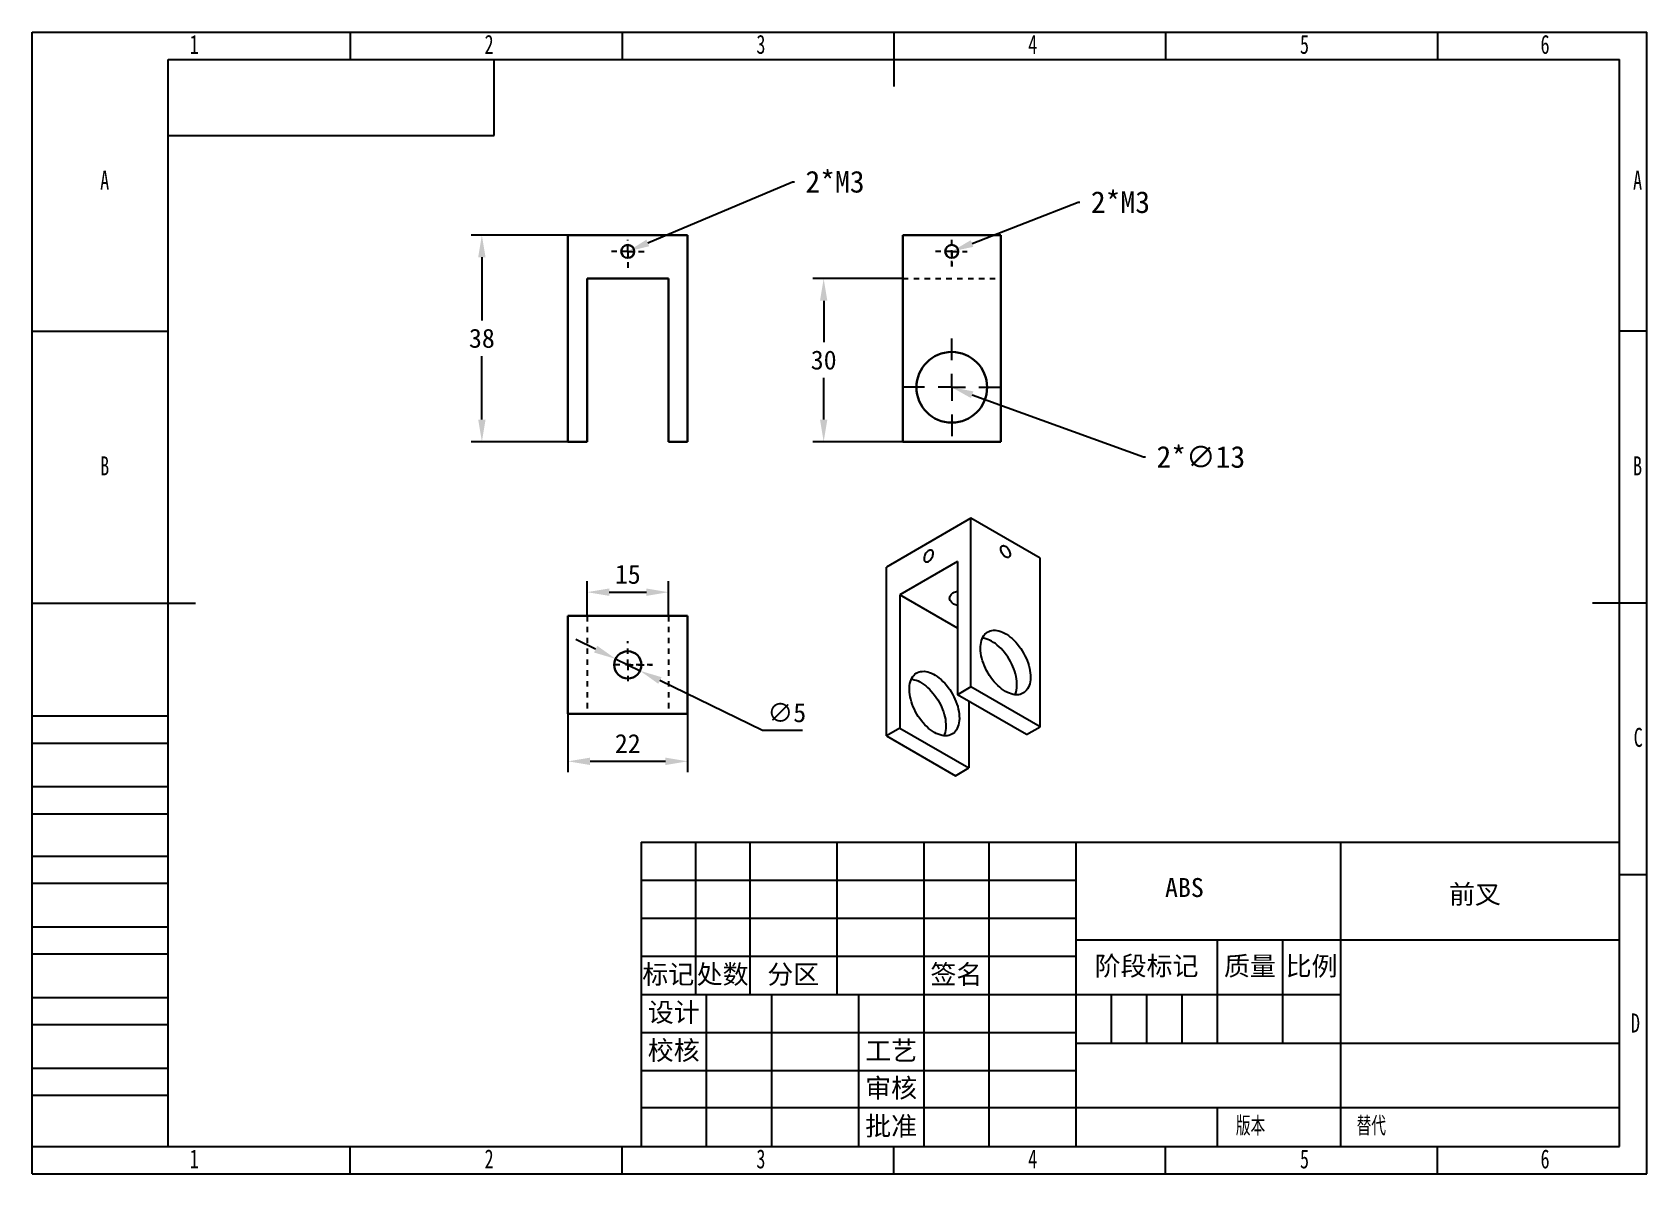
# Model space of a CAD drawing. Header units: millimetres. Extents: x 0 to 297, y 0 to 210.
import ezdxf
from ezdxf import colors
from ezdxf.entities.mleader import LeaderData, LeaderLine
from ezdxf.math import Vec2, Vec3

# ---------------------------------------------------------------- set-up
doc = ezdxf.new("R2010")
doc.units = ezdxf.units.MM
doc.header["$PDSIZE"] = -1
doc.linetypes.add('JIS_02_1.0', pattern=[2, 1, -1])
doc.layers.add('图框', color=7, linetype='Continuous')
doc.layers.add('粗实线层', color=7, linetype='Continuous', lineweight=25)
doc.styles.add('SLDTEXTSTYLE0', font='TXT', dxfattribs={"width": 0.7, "bigfont": 'bigfont'})
doc.styles.add('SLDTEXTSTYLE5', font='TXT', dxfattribs={"width": 0.7})
doc.dimstyles.new('ISO-25', dxfattribs={"dimtxt": 2.5, "dimasz": 2.5, "dimexe": 1.25, "dimexo": 0.625, "dimtad": 1, "dimtxsty": 'Standard', "dimcen": 2.5, "dimadec": 0, "dimazin": 0, "dimtfac": 1, "dimtmove": 0, "dimatfit": 3, "dimfxl": 1, "dimarcsym": 0})

# ---------------------------------------------------------------- blocks, each defined once
blk = doc.blocks.new('SW_CENTERMARKSYMBOL_2')
at = {"layer": '图框', "color": 0}
for p, q in [((0, 5), (0, 9)), ((-5, 0), (-9, 0)), ((0, 0), (-2.5, 0)), ((0, 0), (0, 2.5)), ((0, 0), (0, -2.5)), ((0, 0), (2.5, 0)), ((5, 0), (9, 0)), ((0, -5), (0, -9))]:
    blk.add_line(p, q, dxfattribs=at)
blk = doc.blocks.new('*D11')
at = {"color": 0, "lineweight": -2, "transparency": 16777216}
for p, q in [((98.55, 172.68), (80.71, 172.68)), ((82.71, 168.6), (82.71, 156.96)), ((82.71, 138.76), (82.71, 150.41)), ((98.55, 134.68), (80.71, 134.68))]:
    blk.add_line(p, q, dxfattribs=at)
at = {"color": 0, "transparency": 16777216}
for points in [[(82.03, 168.6), (83.39, 168.6), (82.71, 172.68)], [(82.03, 138.76), (83.39, 138.76), (82.71, 134.68)]]:
    blk.add_solid(points, dxfattribs=at)
at = {"layer": 'Defpoints', "color": 0, "transparency": 16777216}
for p in [(98.55, 172.68), (82.71, 134.68), (98.55, 134.68)]:
    blk.add_point(p, dxfattribs=at)
at = {"color": 0, "transparency": 16777216, "insert": (82.71, 153.68), "char_height": 3.5, "attachment_point": 5}
blk.add_mtext('38', dxfattribs=at)
blk = doc.blocks.new('*D13')
at = {"color": 0, "lineweight": -2, "transparency": 16777216}
for p, q in [((103.64, 96.51), (99.97, 98.29)), ((107.31, 94.72), (111.8, 92.53)), ((134.36, 81.53), (115.47, 90.74)), ((141.71, 81.53), (134.36, 81.53))]:
    blk.add_line(p, q, dxfattribs=at)
at = {"color": 0, "transparency": 16777216}
for points in [[(103.94, 97.12), (103.34, 95.89), (107.31, 94.72)], [(115.77, 91.35), (115.17, 90.13), (111.8, 92.53)]]:
    blk.add_solid(points, dxfattribs=at)
at = {"layer": 'Defpoints', "color": 0, "transparency": 16777216}
for p in [(107.31, 94.72), (111.8, 92.53)]:
    blk.add_point(p, dxfattribs=at)
at = {"color": 0, "transparency": 16777216, "insert": (138.8, 84.8), "char_height": 3.5, "attachment_point": 5}
blk.add_mtext('∅5', dxfattribs=at)
blk = doc.blocks.new('*D14')
at = {"color": 0, "lineweight": -2, "transparency": 16777216}
for p, q in [((102.05, 102.62), (102.05, 108.99)), ((106.13, 106.99), (112.97, 106.99)), ((117.05, 102.62), (117.05, 108.99))]:
    blk.add_line(p, q, dxfattribs=at)
at = {"color": 0, "transparency": 16777216}
for points in [[(106.13, 107.67), (106.13, 106.31), (102.05, 106.99)], [(112.97, 107.67), (112.97, 106.31), (117.05, 106.99)]]:
    blk.add_solid(points, dxfattribs=at)
at = {"layer": 'Defpoints', "color": 0, "transparency": 16777216}
for p in [(117.05, 106.99), (102.05, 102.62), (117.05, 102.62)]:
    blk.add_point(p, dxfattribs=at)
at = {"color": 0, "transparency": 16777216, "insert": (109.55, 110.26), "char_height": 3.5, "attachment_point": 5}
blk.add_mtext('15', dxfattribs=at)
blk = doc.blocks.new('*D15')
at = {"color": 0, "lineweight": -2, "transparency": 16777216}
for p, q in [((98.55, 84.62), (98.55, 73.87)), ((120.55, 84.62), (120.55, 73.87)), ((102.63, 75.87), (116.47, 75.87))]:
    blk.add_line(p, q, dxfattribs=at)
at = {"color": 0, "transparency": 16777216}
for points in [[(102.63, 76.55), (102.63, 75.19), (98.55, 75.87)], [(116.47, 76.55), (116.47, 75.19), (120.55, 75.87)]]:
    blk.add_solid(points, dxfattribs=at)
at = {"layer": 'Defpoints', "color": 0, "transparency": 16777216}
for p in [(98.55, 84.62), (120.55, 84.62), (120.55, 75.87)]:
    blk.add_point(p, dxfattribs=at)
at = {"color": 0, "transparency": 16777216, "insert": (109.55, 79.14), "char_height": 3.5, "attachment_point": 5}
blk.add_mtext('22', dxfattribs=at)
blk = doc.blocks.new('*D16')
at = {"color": 0, "lineweight": -2, "transparency": 16777216}
for p, q in [((160.15, 164.68), (143.59, 164.68)), ((145.59, 160.6), (145.59, 152.96)), ((145.59, 138.76), (145.59, 146.41)), ((160.15, 134.68), (143.59, 134.68))]:
    blk.add_line(p, q, dxfattribs=at)
at = {"color": 0, "transparency": 16777216}
for points in [[(144.91, 160.6), (146.27, 160.6), (145.59, 164.68)], [(144.91, 138.76), (146.27, 138.76), (145.59, 134.68)]]:
    blk.add_solid(points, dxfattribs=at)
at = {"layer": 'Defpoints', "color": 0, "transparency": 16777216}
for p in [(160.15, 164.68), (145.59, 134.68), (160.15, 134.68)]:
    blk.add_point(p, dxfattribs=at)
at = {"color": 0, "transparency": 16777216, "insert": (145.59, 149.68), "char_height": 3.5, "attachment_point": 5}
blk.add_mtext('30', dxfattribs=at)

msp = doc.modelspace()

# ---------------------------------------------------------------- linework, layer by layer
at = {"color": 7, "linetype": 'Continuous', "lineweight": 30}
for p, q in [((98.55, 134.68), (98.55, 172.68)), ((120.55, 172.68), (98.55, 172.68)), ((120.55, 134.68), (120.55, 172.68)), ((160.15, 134.68), (160.15, 172.68)), ((178.15, 172.68), (160.15, 172.68)), ((178.15, 134.68), (178.15, 172.68)), ((117.05, 164.68), (102.05, 164.68)), ((102.05, 164.68), (102.05, 134.68)), ((117.05, 164.68), (117.05, 134.68)), ((102.05, 134.68), (98.55, 134.68)), ((120.55, 134.68), (117.05, 134.68)), ((178.15, 134.68), (160.15, 134.68)), ((98.55, 102.62), (120.55, 102.62)), ((98.55, 84.62), (98.55, 102.62)), ((120.55, 102.62), (120.55, 84.62)), ((120.55, 84.62), (98.55, 84.62))]:
    msp.add_line(p, q, dxfattribs=at)
at = {"linetype": 'JIS_02_1.0'}
for p, q in [((109.55, 169.68), (105.64, 169.68)), ((109.55, 169.68), (109.55, 171.79)), ((109.55, 169.68), (112.86, 169.68)), ((109.55, 169.68), (109.55, 166.4)), ((169.15, 169.68), (166.08, 169.68)), ((169.15, 166.93), (169.15, 171.79)), ((169.15, 169.68), (172, 169.68)), ((169.15, 169.68), (169.15, 166.93)), ((160.15, 164.68), (178.15, 164.68)), ((102.05, 102.62), (102.05, 84.62)), ((117.05, 102.62), (117.05, 84.62)), ((109.55, 93.62), (109.55, 97.96)), ((114.11, 93.62), (106.19, 93.62)), ((109.55, 93.62), (114.11, 93.62)), ((109.55, 93.62), (109.55, 89.67))]:
    msp.add_line(p, q, dxfattribs=at)
at = {"color": 7, "linetype": 'Continuous', "lineweight": 25}
for p, q in [((172.67, 120.58), (157.12, 111.6)), ((172.67, 89.56), (172.67, 120.58)), ((185.4, 113.24), (172.67, 120.58)), ((185.4, 82.21), (185.4, 113.24)), ((157.12, 80.58), (157.12, 111.6)), ((170.2, 112.62), (159.59, 106.5)), ((170.2, 112.62), (170.2, 88.13)), ((159.59, 106.5), (159.59, 82)), ((170.2, 100.38), (159.59, 106.5)), ((172.67, 89.56), (170.2, 88.13)), ((185.4, 82.21), (172.67, 89.56)), ((182.92, 80.78), (170.2, 88.13)), ((172.32, 86.9), (172.32, 74.66)), ((159.59, 82), (157.12, 80.58)), ((157.12, 80.58), (169.84, 73.23)), ((159.59, 82), (172.32, 74.66)), ((182.92, 80.78), (185.4, 82.21)), ((169.84, 73.23), (172.32, 74.66))]:
    msp.add_line(p, q, dxfattribs=at)
at = {"color": 7, "linetype": 'Continuous', "lineweight": 25, "flags": 128}
for points in [[(164.89, 112.66), (165.04, 112.77), (165.19, 112.9), (165.33, 113.05), (165.45, 113.23), (165.56, 113.42), (165.64, 113.61), (165.7, 113.81), (165.73, 114), (165.74, 114.18), (165.72, 114.34), (165.67, 114.48), (165.6, 114.59), (165.51, 114.68), (165.39, 114.73), (165.26, 114.74), (165.12, 114.72), (164.97, 114.66), (164.82, 114.58), (164.67, 114.46), (164.53, 114.31), (164.39, 114.15), (164.28, 113.97), (164.19, 113.78), (164.11, 113.58), (164.07, 113.38), (164.05, 113.2), (164.05, 113.03), (164.09, 112.88), (164.15, 112.75), (164.23, 112.65), (164.34, 112.58), (164.46, 112.55), (164.6, 112.55), (164.74, 112.59), (164.89, 112.66)], [(179.04, 113.48), (178.88, 113.58), (178.74, 113.72), (178.6, 113.87), (178.48, 114.05), (178.37, 114.23), (178.29, 114.43), (178.23, 114.62), (178.19, 114.81), (178.19, 114.99), (178.21, 115.16), (178.26, 115.3), (178.33, 115.41), (178.42, 115.49), (178.54, 115.54), (178.67, 115.56), (178.81, 115.54), (178.96, 115.48), (179.11, 115.39), (179.26, 115.28), (179.4, 115.13), (179.53, 114.97), (179.65, 114.78), (179.74, 114.59), (179.82, 114.4), (179.86, 114.2), (179.88, 114.02), (179.88, 113.84), (179.84, 113.69), (179.78, 113.57), (179.7, 113.47), (179.59, 113.4), (179.47, 113.37), (179.33, 113.37), (179.19, 113.41), (179.04, 113.48)], [(169.49, 104.87), (169.28, 105), (169.11, 105.15), (168.96, 105.31), (168.86, 105.49), (168.79, 105.66), (168.76, 105.84), (168.77, 106.02), (168.82, 106.2), (168.91, 106.38), (169.03, 106.54), (169.19, 106.7), (169.38, 106.84), (169.6, 106.97), (169.85, 107.08), (170.12, 107.17), (170.2, 107.19)], [(179.04, 88.74), (178.68, 88.96), (178.33, 89.21), (177.98, 89.49), (177.63, 89.8), (177.3, 90.14), (176.97, 90.5), (176.66, 90.87), (176.36, 91.27), (176.08, 91.69), (175.82, 92.12), (175.57, 92.56), (175.35, 93.01), (175.15, 93.46), (174.97, 93.92), (174.82, 94.38), (174.69, 94.84), (174.58, 95.29), (174.51, 95.74), (174.46, 96.17), (174.44, 96.6), (174.45, 97), (174.48, 97.39), (174.54, 97.76), (174.63, 98.11), (174.75, 98.43), (174.89, 98.73), (175.06, 99), (175.25, 99.24), (175.46, 99.44), (175.69, 99.62), (175.95, 99.76), (176.22, 99.87), (176.51, 99.94), (176.81, 99.98), (177.13, 99.98), (177.46, 99.94), (177.8, 99.87), (178.15, 99.77), (178.5, 99.63), (178.86, 99.45), (179.21, 99.25), (179.57, 99.01), (179.92, 98.74), (180.27, 98.45), (180.61, 98.13), (180.94, 97.78), (181.26, 97.41), (181.56, 97.02), (181.85, 96.62), (182.12, 96.19), (182.38, 95.76), (182.61, 95.31), (182.83, 94.86), (183.02, 94.4), (183.18, 93.94), (183.32, 93.48), (183.44, 93.03), (183.53, 92.58), (183.59, 92.14), (183.62, 91.71), (183.63, 91.29), (183.61, 90.89), (183.56, 90.51), (183.49, 90.15), (183.38, 89.82), (183.26, 89.51), (183.1, 89.23), (182.92, 88.97), (182.72, 88.75), (182.5, 88.56), (182.25, 88.4), (181.99, 88.28), (181.71, 88.19), (181.41, 88.13), (181.1, 88.11), (180.77, 88.13), (180.44, 88.18), (180.1, 88.27), (179.75, 88.39), (179.39, 88.55), (179.04, 88.74)], [(180.8, 88.13), (180.88, 88.31), (180.99, 88.64), (181.07, 88.99), (181.13, 89.37), (181.15, 89.76), (181.15, 90.17), (181.13, 90.6), (181.07, 91.04), (180.99, 91.49), (180.88, 91.94), (180.74, 92.4), (180.58, 92.86), (180.4, 93.32), (180.19, 93.77), (179.96, 94.22), (179.71, 94.66), (179.45, 95.08), (179.16, 95.49), (178.86, 95.89), (178.54, 96.26), (178.22, 96.61), (177.88, 96.94), (177.53, 97.24), (177.18, 97.52), (176.83, 97.76), (176.47, 97.98), (176.12, 98.16), (175.76, 98.31), (175.41, 98.42), (175.07, 98.5), (174.79, 98.54)], [(165.95, 81.19), (165.6, 81.41), (165.24, 81.66), (164.89, 81.94), (164.55, 82.25), (164.22, 82.59), (163.89, 82.94), (163.58, 83.32), (163.28, 83.72), (163, 84.14), (162.74, 84.56), (162.49, 85), (162.27, 85.45), (162.07, 85.91), (161.89, 86.37), (161.73, 86.83), (161.61, 87.29), (161.5, 87.74), (161.43, 88.19), (161.38, 88.62), (161.36, 89.05), (161.37, 89.45), (161.4, 89.84), (161.46, 90.21), (161.55, 90.56), (161.67, 90.88), (161.81, 91.18), (161.97, 91.45), (162.16, 91.69), (162.38, 91.89), (162.61, 92.07), (162.87, 92.21), (163.14, 92.32), (163.43, 92.39), (163.73, 92.42), (164.05, 92.43), (164.38, 92.39), (164.72, 92.32), (165.07, 92.21), (165.42, 92.08), (165.78, 91.9), (166.13, 91.7), (166.49, 91.46), (166.84, 91.19), (167.19, 90.9), (167.53, 90.58), (167.86, 90.23), (168.17, 89.86), (168.48, 89.47), (168.77, 89.07), (169.04, 88.64), (169.3, 88.21), (169.53, 87.76), (169.74, 87.31), (169.93, 86.85), (170.1, 86.39), (170.24, 85.93), (170.36, 85.48), (170.45, 85.03), (170.51, 84.58), (170.54, 84.16), (170.55, 83.74), (170.53, 83.34), (170.48, 82.96), (170.4, 82.6), (170.3, 82.27), (170.17, 81.96), (170.02, 81.67), (169.84, 81.42), (169.64, 81.2), (169.42, 81.01), (169.17, 80.85), (168.91, 80.72), (168.63, 80.63), (168.33, 80.58), (168.02, 80.56), (167.69, 80.58), (167.36, 80.63), (167.01, 80.72), (166.66, 80.84), (166.31, 81), (165.95, 81.19)], [(161.71, 90.99), (161.91, 90.96), (162.25, 90.89), (162.59, 90.79), (162.95, 90.65), (163.3, 90.47), (163.66, 90.27), (164.01, 90.03), (164.36, 89.76), (164.71, 89.47), (165.05, 89.15), (165.38, 88.8), (165.7, 88.43), (166, 88.04), (166.29, 87.64), (166.57, 87.21), (166.82, 86.78), (167.06, 86.33), (167.27, 85.88), (167.46, 85.42), (167.63, 84.96), (167.77, 84.5), (167.88, 84.05), (167.97, 83.6), (168.03, 83.16), (168.07, 82.73), (168.07, 82.31), (168.05, 81.91), (168.01, 81.53), (167.93, 81.17), (167.83, 80.84), (167.72, 80.58)]]:
    msp.add_lwpolyline(points, dxfattribs=at)
at = {"color": 7, "linetype": 'Continuous', "lineweight": 30}
for centre, radius in [((109.55, 169.68), 1.2), ((169.15, 169.68), 1.2), ((169.15, 144.68), 6.5), ((109.55, 93.62), 2.5)]:
    msp.add_circle(centre, radius, dxfattribs=at)
at = {"color": 7, "linetype": 'Continuous', "lineweight": 25}
msp.add_arc((170.96, 107.47), 2.99, 240.6143, 255.2895, dxfattribs=at)
at = {"layer": '图框'}
for p, q in [((0, 0), (0, 210)), ((0, 210), (297, 210)), ((58.5, 210), (58.5, 205)), ((108.5, 210), (108.5, 205)), ((208.5, 210), (208.5, 205)), ((258.5, 210), (258.5, 205)), ((297, 0), (297, 210)), ((0, 155), (25, 155)), ((297, 155), (292, 155)), ((0, 84.22), (25, 84.22)), ((0, 79.22), (25, 79.22)), ((0, 71.22), (25, 71.22)), ((0, 66.22), (25, 66.22)), ((0, 58.43), (25, 58.43)), ((112, 54), (192, 54)), ((297, 55), (292, 55)), ((0, 53.43), (25, 53.43)), ((0, 45.43), (25, 45.43)), ((112, 47), (192, 47)), ((0, 40.43), (25, 40.43)), ((198.5, 33), (198.5, 24)), ((205, 33), (205, 24)), ((211.5, 33), (211.5, 24)), ((0, 32.43), (25, 32.43)), ((0, 27.43), (25, 27.43)), ((0, 19.43), (25, 19.43)), ((0, 14.43), (25, 14.43)), ((0, 5), (25, 5)), ((58.5, 0), (58.5, 5)), ((108.5, 0), (108.5, 5)), ((208.5, 0), (208.5, 5)), ((258.5, 0), (258.5, 5)), ((0, 0), (297, 0))]:
    msp.add_line(p, q, dxfattribs=at)
at = {"layer": '图框', "lineweight": 25}
for p, q in [((158.5, 210), (158.5, 200)), ((0, 105), (30, 105)), ((297, 105), (287, 105)), ((112, 61), (112, 5)), ((112, 61), (292, 61)), ((122, 61), (122, 33)), ((132, 61), (132, 33)), ((148, 61), (148, 33)), ((164, 61), (164, 5)), ((176, 61), (176, 5)), ((191.97, 61.05), (192, 5)), ((240.69, 61), (240.69, 5)), ((191.98, 43.05), (291.98, 43.05)), ((218, 43.07), (218, 24.07)), ((230, 43), (230, 24)), ((112, 40), (192, 40)), ((112, 33), (192, 33)), ((124, 33), (124, 5)), ((136, 33), (136, 5)), ((152, 33), (152, 5)), ((192.02, 33), (240.69, 33)), ((112, 26), (192, 26)), ((192, 24), (292, 24)), ((112, 19), (192, 19)), ((112, 12.17), (192, 12.17)), ((192, 12.17), (292, 12.17)), ((218, 12.17), (218, 5)), ((25, 5), (292, 5)), ((158.5, 0), (158.5, 5))]:
    msp.add_line(p, q, dxfattribs=at)
at = {"layer": '图框', "linetype": 'Continuous', "lineweight": 25}
for p, q in [((25, 5), (25, 205)), ((25, 205), (292, 205)), ((292, 5), (292, 205))]:
    msp.add_line(p, q, dxfattribs=at)
at = {"layer": '粗实线层'}
for p, q in [((85, 191), (85, 205)), ((25, 191), (85, 191))]:
    msp.add_line(p, q, dxfattribs=at)

# ---------------------------------------------------------------- block references
at = {"layer": '图框', "lineweight": 30}
msp.add_blockref('SW_CENTERMARKSYMBOL_2', (169.15, 144.68), dxfattribs=at)

# ---------------------------------------------------------------- texts
at = {"char_height": 3.5}
for s, width, heights, insert, attachment_point in [('ABS', 32.2585, [6.79], (208.38, 54.4), 1), ('{\\fSimSun|b0|i0|c134|p2;前叉}', 51.288, [0], (260.63, 53.17), 1), ('{\\fSimSun|b0|i0|c134|p2;标记}', 10, [0], (117, 36.5), 5), ('{\\fSimSun|b0|i0|c134|p2;处数}', 10, [0], (127, 36.5), 5), ('{\\fSimSun|b0|i0|c134|p2;分区}', 16, [0], (140, 36.5), 5), ('{\\fSimSun|b0|i0|c134|p2;签名}', 12, [0], (170, 36.5), 5), ('{\\fSimSun|b0|i0|c134|p2;阶段标记}', 26.0201, [0], (204.99, 38.03), 5), ('{\\fSimSun|b0|i0|c134|p2;质量}', 12, [0], (224, 38.03), 5), ('{\\fSimSun|b0|i0|c134|p2;比例}', 10.6919, [0], (235.35, 38), 5), ('{\\fSimSun|b0|i0|c134|p2;设计}', 12, [0], (118, 29.5), 5), ('{\\fSimSun|b0|i0|c134|p2;校核}', 12, [0], (118, 22.5), 5), ('{\\fSimSun|b0|i0|c134|p2;工艺}', 12, [0], (158, 22.5), 5), ('{\\fSimSun|b0|i0|c134|p2;审核}', 12, [0], (158, 15.58), 5), ('{\\fSimSun|b0|i0|c134|p2;批准}', 12, [0], (158, 8.58), 5)]:
    msp.add_mtext_dynamic_manual_height_columns(s, width=width, gutter_width=17.5, heights=heights, dxfattribs=dict(at, insert=insert, attachment_point=attachment_point))
at = {"layer": '图框', "char_height": 3.5}
for s, insert, attachment_point, style in [('1', (29.79, 209.53), 2, 'SLDTEXTSTYLE5'), ('2', (84.04, 209.53), 2, 'SLDTEXTSTYLE5'), ('3', (134.04, 209.53), 2, 'SLDTEXTSTYLE5'), ('4', (184.04, 209.53), 2, 'SLDTEXTSTYLE5'), ('5', (234.04, 209.53), 2, 'SLDTEXTSTYLE5'), ('6', (278.3, 209.53), 2, 'SLDTEXTSTYLE5'), ('A', (13.32, 184.53), 2, 'SLDTEXTSTYLE5'), ('A', (295.32, 184.53), 2, 'SLDTEXTSTYLE5'), ('B', (13.32, 131.98), 2, 'SLDTEXTSTYLE5'), ('B', (295.32, 131.98), 2, 'SLDTEXTSTYLE5'), ('C', (295.43, 82.03), 2, 'SLDTEXTSTYLE5'), ('D', (294.93, 29.48), 2, 'SLDTEXTSTYLE5'), ('版本', (224.12, 10.53), 2, 'SLDTEXTSTYLE0'), ('替代', (243.64, 10.53), 1, 'SLDTEXTSTYLE0'), ('1', (29.79, 4.48), 2, 'SLDTEXTSTYLE5'), ('2', (84.04, 4.48), 2, 'SLDTEXTSTYLE5'), ('3', (134.04, 4.48), 2, 'SLDTEXTSTYLE5'), ('4', (184.04, 4.48), 2, 'SLDTEXTSTYLE5'), ('5', (234.04, 4.48), 2, 'SLDTEXTSTYLE5'), ('6', (278.3, 4.48), 2, 'SLDTEXTSTYLE5')]:
    msp.add_mtext(s, dxfattribs=dict(at, insert=insert, attachment_point=attachment_point, style=style))

# ---------------------------------------------------------------- dimensions: what is measured, and where the dimension line sits
for base, p1, p2, picture, middle in [((82.71, 134.68), (98.55, 172.68), (98.55, 134.68), '*D11', (82.71, 153.68)), ((145.59, 134.68), (160.15, 164.68), (160.15, 134.68), '*D16', (145.59, 149.68))]:
    dim = msp.add_linear_dim(base=base, p1=p1, p2=p2, angle=90, dimstyle='ISO-25', override={"dimtxt": 3.5, "dimasz": 4.08, "dimexe": 2, "dimexo": 0, "dimgap": 1.524, "dimtih": 1, "dimtoh": 1, "dimdec": 0, "dimzin": 0, "dimdsep": 46, "dimadec": 2, "dimtdec": 0, "dimtzin": 0})
    dim.commit()
    dim.dimension.update_dxf_attribs({"geometry": picture, "text_midpoint": middle})
for base, p1, p2, picture, middle in [((117.05, 106.99), (102.05, 102.62), (117.05, 102.62), '*D14', (109.55, 110.26)), ((120.55, 75.87), (98.55, 84.62), (120.55, 84.62), '*D15', (109.55, 79.14))]:
    dim = msp.add_linear_dim(base=base, p1=p1, p2=p2, dimstyle='ISO-25', override={"dimtxt": 3.5, "dimasz": 4.08, "dimexe": 2, "dimexo": 0, "dimgap": 1.524, "dimtih": 1, "dimtoh": 1, "dimdec": 0, "dimzin": 0, "dimdsep": 46, "dimadec": 2, "dimtdec": 0, "dimtzin": 0})
    dim.commit()
    dim.dimension.update_dxf_attribs({"geometry": picture, "text_midpoint": middle})
dim = msp.add_diameter_dim_2p(p1=(107.31, 94.72), p2=(111.8, 92.53), dimstyle='ISO-25', override={"dimtxt": 3.5, "dimasz": 4.08, "dimexe": 2, "dimexo": 0, "dimgap": 1.524, "dimtih": 1, "dimtoh": 1, "dimdec": 0, "dimzin": 0, "dimdsep": 46, "dimadec": 2, "dimtdec": 0, "dimtzin": 0})
dim.commit()
dim.dimension.update_dxf_attribs({"geometry": '*D13', "text_midpoint": (138.8, 81.53), "dimtype": 163})

# ---------------------------------------------------------------- leaders
ml = msp.add_multileader_mtext('Standard')
ml.set_content('2*M3', color=256)
ml.set_leader_properties()
ml.build(insert=Vec2(0, 0))
ml.multileader.update_dxf_attribs({"text_right_attachment_type": 6, "dogleg_length": 0.36})
ctx = ml.context
ctx.base_point, ctx.plane_origin = Vec3(140.23, 182.51), Vec3(109.55, 169.68)
ctx.right_attachment = 6
notes = []
notes.append((ctx, [(0, (1, 1, 0), (139.87, 182.51), (1, 0), 0.36, [(0, [(109.55, 169.68)], 0, [])])]))
ctx.mtext.insert, ctx.mtext.flow_direction = Vec3(142.23, 184.51), 5
ml = msp.add_multileader_mtext('Standard')
ml.set_content('2*M3', color=256)
ml.set_leader_properties()
ml.build(insert=Vec2(0, 0))
ml.multileader.update_dxf_attribs({"text_right_attachment_type": 6, "dogleg_length": 0.36})
ctx = ml.context
ctx.base_point, ctx.plane_origin = Vec3(192.74, 178.75), Vec3(169.15, 169.68)
ctx.right_attachment = 6
notes.append((ctx, [(0, (1, 1, 0), (192.38, 178.75), (1, 0), 0.36, [(0, [(169.15, 169.68)], 0, [])])]))
ctx.mtext.insert, ctx.mtext.flow_direction = Vec3(194.74, 180.75), 5
ml = msp.add_multileader_mtext('Standard')
ml.set_content('{\\C256;2*∅13}', color=256)
ml.set_leader_properties()
ml.build(insert=Vec2(0, 0))
ml.multileader.update_dxf_attribs({"text_right_attachment_type": 6, "dogleg_length": 0.36})
ctx = ml.context
ctx.base_point, ctx.plane_origin = Vec3(204.81, 131.88), Vec3(169.15, 144.68)
ctx.right_attachment = 6
notes.append((ctx, [(0, (1, 1, 0), (204.45, 131.88), (1, 0), 0.36, [(0, [(169.15, 144.68)], 0, [])])]))
ctx.mtext.insert, ctx.mtext.flow_direction = Vec3(206.81, 133.88), 5
for ctx, leaders in notes:
    for number, flags, end, landing, length, lines in leaders:
        leader = LeaderData()
        leader.index, (leader.has_last_leader_line, leader.has_dogleg_vector, leader.attachment_direction) = number, flags
        leader.last_leader_point, leader.dogleg_vector, leader.dogleg_length = Vec3(end), Vec3(landing), length
        for number, points, colour, breaks in lines:
            line = LeaderLine()
            line.index, line.vertices, line.color, line.breaks = number, Vec3.list(points), colors.encode_raw_color(colour), breaks
            leader.lines.append(line)
        ctx.leaders.append(leader)

doc.saveas('drawing.dxf')
